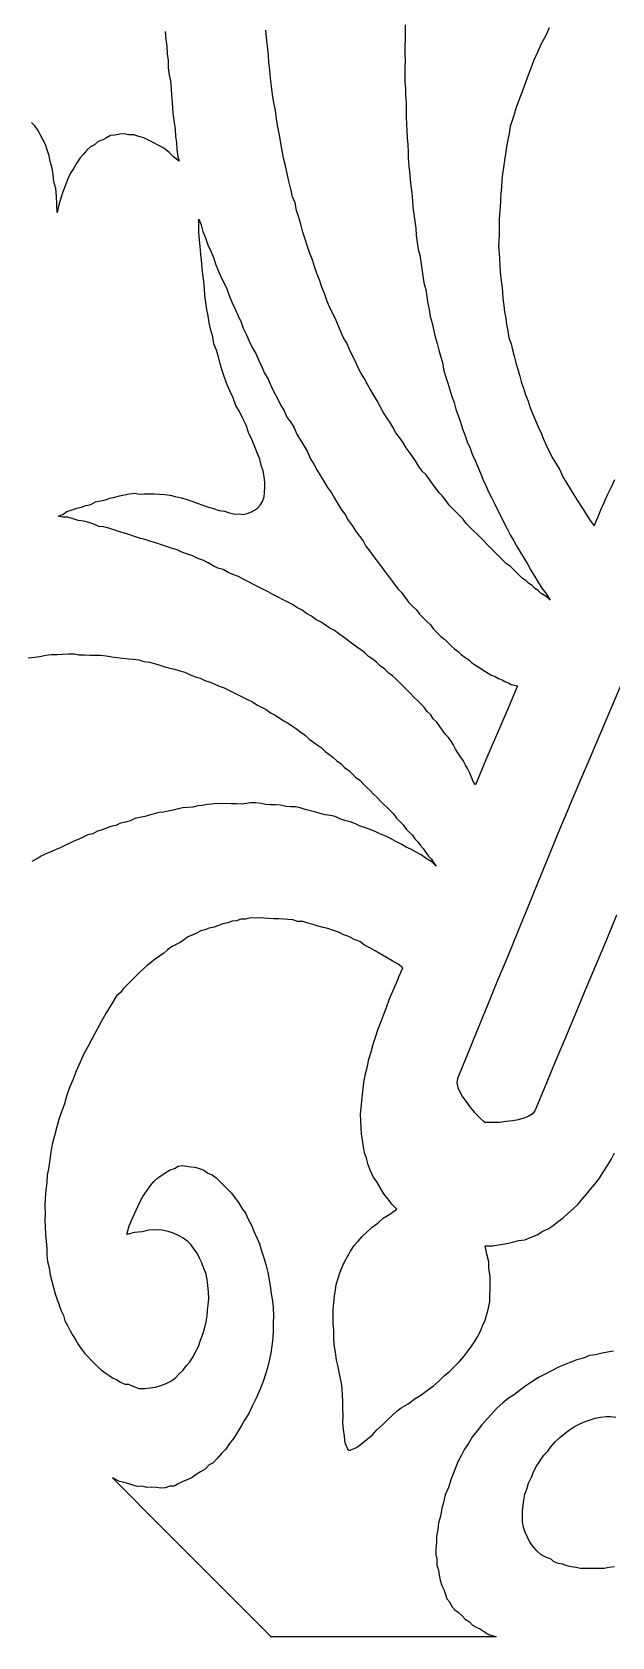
# Model space of a CAD drawing. Extents: x -550 to 550, y -550 to 550.
# Drawn here: x -207.9 to -185.9, y -480 to -419.1 of the extents above; entities that cross this region are included whole.
import ezdxf

# ---------------------------------------------------------------- set-up
doc = ezdxf.new("R2010")
doc.units = 0
doc.layers.add('LAYER_1', color=18, linetype='CONTINUOUS')

msp = doc.modelspace()

# ---------------------------------------------------------------- linework, layer by layer
at = {"layer": 'LAYER_1'}
for points in [[(-202.851, -419.028), (-202.83, -419.321), (-202.795, -419.583), (-202.774, -419.876), (-202.739, -420.139), (-202.736, -420.414), (-202.7, -420.677), (-202.649, -420.909), (-202.628, -421.202), (-202.61, -421.447), (-202.593, -421.692), (-202.571, -421.986), (-202.553, -422.23), (-202.517, -422.494), (-202.48, -422.757), (-202.462, -423.002), (-202.425, -423.266), (-202.407, -423.511), (-202.37, -423.775), (-202.323, -423.959), (-202.521, -423.806), (-202.704, -423.622), (-202.903, -423.469), (-203.116, -423.347), (-203.311, -423.243), (-203.487, -423.157), (-203.663, -423.072), (-203.855, -423.016), (-204.046, -422.961), (-204.234, -422.955), (-204.407, -422.918), (-204.576, -422.93), (-204.761, -422.973), (-204.93, -422.985), (-205.078, -423.064), (-205.226, -423.143), (-205.392, -423.204), (-205.536, -423.332), (-205.684, -423.411), (-205.829, -423.538), (-205.955, -423.685), (-206.081, -423.831), (-206.203, -424.026), (-206.325, -424.222), (-206.448, -424.417), (-206.552, -424.631), (-206.637, -424.863), (-206.738, -425.126), (-206.808, -425.327), (-206.89, -425.609), (-206.953, -425.909), (-206.96, -425.584), (-206.982, -425.289), (-207.005, -424.995), (-207.075, -424.743), (-207.111, -424.48), (-207.148, -424.216), (-207.218, -423.964), (-207.251, -423.75), (-207.336, -423.529), (-207.402, -423.327), (-207.501, -423.136), (-207.601, -422.946), (-207.682, -422.774), (-207.796, -422.615), (-207.926, -422.485)], [(-193.75, -418.78), (-193.747, -419.056), (-193.743, -419.332), (-193.757, -419.59), (-193.753, -419.867), (-193.749, -420.143), (-193.763, -420.401), (-193.759, -420.678), (-193.755, -420.954), (-193.736, -421.2), (-193.731, -421.476), (-193.713, -421.722), (-193.708, -421.999), (-193.704, -422.276), (-193.699, -422.553), (-193.68, -422.799), (-193.675, -423.076), (-193.638, -423.34), (-193.633, -423.617), (-193.632, -423.845), (-193.608, -424.141), (-193.575, -424.356), (-193.551, -424.652), (-193.532, -424.899), (-193.494, -425.163), (-193.47, -425.459), (-193.45, -425.706), (-193.412, -425.971), (-193.374, -426.236), (-193.336, -426.501), (-193.33, -426.779), (-193.291, -427.045), (-193.253, -427.31), (-193.186, -427.513), (-193.148, -427.778), (-193.109, -428.044), (-193.07, -428.31), (-193.031, -428.575), (-192.96, -428.828), (-192.921, -429.094), (-192.882, -429.36), (-192.829, -429.595), (-192.79, -429.861), (-192.718, -430.114), (-192.66, -430.399), (-192.607, -430.634), (-192.535, -430.887), (-192.463, -431.14), (-192.391, -431.394), (-192.319, -431.648), (-192.284, -431.865), (-192.211, -432.118), (-192.121, -432.39), (-192.049, -432.644), (-191.976, -432.898), (-191.89, -433.121), (-191.817, -433.375), (-191.726, -433.647), (-191.64, -433.87), (-191.567, -434.125), (-191.48, -434.347), (-191.389, -434.62), (-191.283, -434.862), (-191.197, -435.085), (-191.091, -435.326), (-190.986, -435.568), (-190.88, -435.809), (-190.793, -436.033), (-190.688, -436.274), (-190.582, -436.516), (-190.462, -436.726), (-190.338, -436.987), (-190.232, -437.229), (-190.113, -437.439), (-189.988, -437.7), (-189.887, -437.892), (-189.763, -438.152), (-189.624, -438.381), (-189.504, -438.592), (-189.366, -438.821), (-189.228, -439.05), (-189.089, -439.28), (-188.969, -439.49), (-188.831, -439.72), (-188.692, -439.949), (-188.553, -440.178), (-188.383, -440.395), (-188.244, -440.624), (-188.355, -440.513), (-188.46, -440.453), (-188.585, -440.374), (-188.695, -440.264), (-188.819, -440.185), (-188.93, -440.074), (-189.054, -439.995), (-189.165, -439.885), (-189.289, -439.806), (-189.4, -439.695), (-189.511, -439.584), (-189.64, -439.455), (-189.75, -439.345), (-189.893, -439.247), (-190.022, -439.118), (-190.133, -439.007), (-190.262, -438.878), (-190.391, -438.749), (-190.502, -438.639), (-190.631, -438.509), (-190.76, -438.38), (-190.889, -438.251), (-191.018, -438.122), (-191.147, -437.993), (-191.276, -437.864), (-191.424, -437.716), (-191.539, -437.556), (-191.65, -437.445), (-191.797, -437.298), (-191.926, -437.168), (-192.074, -437.021), (-192.189, -436.86), (-192.323, -436.681), (-192.452, -436.552), (-192.586, -436.373), (-192.701, -436.213), (-192.816, -436.052), (-192.949, -435.873), (-193.097, -435.726), (-193.23, -435.547), (-193.35, -435.336), (-193.465, -435.176), (-193.598, -434.997), (-193.713, -434.837), (-193.833, -434.627), (-193.966, -434.448), (-194.1, -434.269), (-194.219, -434.059), (-194.338, -433.849), (-194.471, -433.67), (-194.591, -433.46), (-194.691, -433.269), (-194.811, -433.059), (-194.93, -432.849), (-195.067, -432.621), (-195.186, -432.411), (-195.305, -432.202), (-195.424, -431.992), (-195.543, -431.782), (-195.629, -431.56), (-195.748, -431.35), (-195.852, -431.11), (-195.957, -430.869), (-196.094, -430.641), (-196.198, -430.401), (-196.302, -430.16), (-196.407, -429.92), (-196.507, -429.729), (-196.611, -429.489), (-196.715, -429.249), (-196.804, -428.978), (-196.908, -428.737), (-196.998, -428.466), (-197.102, -428.226), (-197.191, -427.955), (-197.262, -427.703), (-197.366, -427.463), (-197.455, -427.193), (-197.544, -426.922), (-197.633, -426.651), (-197.707, -426.35), (-197.778, -426.098), (-197.867, -425.828), (-197.923, -425.545), (-198.026, -425.306), (-198.081, -425.023), (-198.155, -424.722), (-198.229, -424.421), (-198.285, -424.139), (-198.358, -423.839), (-198.413, -423.556), (-198.469, -423.274), (-198.509, -422.961), (-198.583, -422.661), (-198.623, -422.349), (-198.663, -422.036), (-198.736, -421.736), (-198.776, -421.424), (-198.816, -421.112), (-198.856, -420.799), (-198.878, -420.506), (-198.917, -420.194), (-198.935, -419.949), (-198.953, -419.704), (-198.985, -419.491), (-199.003, -419.246), (-199.038, -418.983)], [(-188.283, -418.892), (-188.424, -419.206), (-188.568, -419.469), (-188.723, -419.814), (-188.864, -420.127), (-188.972, -420.427), (-189.109, -420.789), (-189.246, -421.151), (-189.383, -421.513), (-189.52, -421.876), (-189.639, -422.256), (-189.758, -422.637), (-189.802, -422.91), (-189.851, -423.134), (-189.895, -423.407), (-189.939, -423.68), (-189.97, -423.922), (-190.014, -424.195), (-190.044, -424.438), (-190.074, -424.68), (-190.086, -424.94), (-190.117, -425.182), (-190.128, -425.443), (-190.14, -425.703), (-190.17, -425.945), (-190.182, -426.206), (-190.18, -426.435), (-190.173, -426.714), (-190.185, -426.975), (-190.2, -427.186), (-190.18, -427.433), (-190.159, -427.681), (-190.156, -427.911), (-190.136, -428.158), (-190.115, -428.406), (-190.076, -428.672), (-190.055, -428.92), (-190.034, -429.168), (-189.994, -429.434), (-189.973, -429.682), (-189.92, -429.917), (-189.898, -430.165), (-189.845, -430.401), (-189.805, -430.667), (-189.719, -430.889), (-189.666, -431.124), (-189.612, -431.359), (-189.54, -431.613), (-189.468, -431.867), (-189.396, -432.12), (-189.323, -432.374), (-189.256, -432.578), (-189.183, -432.832), (-189.079, -433.073), (-189.006, -433.327), (-188.901, -433.568), (-188.797, -433.809), (-188.692, -434.049), (-188.587, -434.29), (-188.5, -434.513), (-188.377, -434.773), (-188.272, -435.014), (-188.135, -435.242), (-188.016, -435.451), (-187.879, -435.679), (-187.756, -435.939), (-187.618, -436.167), (-187.481, -436.395), (-187.344, -436.623), (-187.188, -436.869), (-187.032, -437.116), (-186.877, -437.362), (-186.721, -437.609), (-186.57, -437.806), (-186.434, -437.487), (-186.312, -437.201), (-186.19, -436.915), (-186.068, -436.628), (-185.914, -436.328), (-185.792, -436.042)], [(-208.055, -442.823), (-207.816, -442.79), (-207.61, -442.769), (-207.389, -442.717), (-207.184, -442.696), (-206.959, -442.694), (-206.753, -442.673), (-206.529, -442.67), (-206.305, -442.668), (-206.128, -442.708), (-205.904, -442.705), (-205.713, -442.714), (-205.489, -442.712), (-205.299, -442.721), (-205.089, -442.748), (-204.88, -442.776), (-204.671, -442.804), (-204.461, -442.832), (-204.252, -442.859), (-204.062, -442.868), (-203.853, -442.895), (-203.659, -442.954), (-203.45, -442.981), (-203.256, -443.039), (-203.061, -443.097), (-202.867, -443.155), (-202.673, -443.214), (-202.498, -443.253), (-202.303, -443.311), (-202.109, -443.368), (-201.93, -443.457), (-201.717, -443.534), (-201.523, -443.592), (-201.343, -443.681), (-201.15, -443.738), (-200.989, -443.808), (-200.809, -443.897), (-200.616, -443.954), (-200.436, -444.043), (-200.257, -444.132), (-200.059, -444.239), (-199.88, -444.327), (-199.7, -444.416), (-199.54, -444.485), (-199.375, -444.605), (-199.196, -444.694), (-199.017, -444.782), (-198.852, -444.901), (-198.673, -444.99), (-198.508, -445.109), (-198.343, -445.229), (-198.183, -445.298), (-198.018, -445.418), (-197.872, -445.518), (-197.707, -445.638), (-197.542, -445.757), (-197.392, -445.908), (-197.227, -446.027), (-197.081, -446.128), (-196.935, -446.228), (-196.784, -446.379), (-196.638, -446.48), (-196.474, -446.599), (-196.342, -446.731), (-196.177, -446.85), (-196.045, -446.982), (-195.88, -447.101), (-195.767, -447.215), (-195.635, -447.346), (-195.471, -447.466), (-195.339, -447.598), (-195.207, -447.73), (-195.075, -447.861), (-194.943, -447.993), (-194.811, -448.125), (-194.679, -448.257), (-194.566, -448.37), (-194.434, -448.502), (-194.302, -448.634), (-194.189, -448.747), (-194.071, -448.911), (-193.939, -449.043), (-193.826, -449.156), (-193.708, -449.32), (-193.594, -449.433), (-193.481, -449.546), (-193.382, -449.691), (-193.269, -449.804), (-193.169, -449.949), (-193.056, -450.062), (-192.957, -450.207), (-192.857, -450.352), (-192.744, -450.465), (-192.663, -450.591), (-192.564, -450.736), (-192.734, -450.566), (-192.949, -450.441), (-193.133, -450.303), (-193.33, -450.197), (-193.527, -450.09), (-193.705, -450.003), (-193.902, -449.896), (-194.1, -449.79), (-194.297, -449.684), (-194.475, -449.596), (-194.686, -449.521), (-194.884, -449.414), (-195.043, -449.345), (-195.255, -449.27), (-195.447, -449.214), (-195.626, -449.126), (-195.837, -449.051), (-196.03, -448.994), (-196.223, -448.938), (-196.401, -448.85), (-196.575, -448.812), (-196.782, -448.787), (-196.975, -448.73), (-197.168, -448.673), (-197.342, -448.635), (-197.535, -448.578), (-197.728, -448.521), (-197.903, -448.483), (-198.091, -448.476), (-198.279, -448.469), (-198.473, -448.412), (-198.661, -448.405), (-198.85, -448.398), (-199.038, -448.391), (-199.213, -448.352), (-199.421, -448.326), (-199.61, -448.319), (-199.761, -448.349), (-199.964, -448.373), (-200.153, -448.366), (-200.342, -448.358), (-200.531, -448.351), (-200.701, -448.362), (-200.891, -448.354), (-201.094, -448.377), (-201.265, -448.388), (-201.449, -448.431), (-201.62, -448.442), (-201.805, -448.484), (-202.009, -448.507), (-202.179, -448.517), (-202.364, -448.559), (-202.549, -448.601), (-202.735, -448.643), (-202.92, -448.685), (-203.091, -448.695), (-203.276, -448.737), (-203.443, -448.797), (-203.628, -448.838), (-203.814, -448.88), (-204, -448.921), (-204.18, -449.012), (-204.366, -449.053), (-204.552, -449.094), (-204.733, -449.186), (-204.919, -449.226), (-205.086, -449.286), (-205.287, -449.358), (-205.421, -449.406), (-205.602, -449.497), (-205.789, -449.537), (-205.97, -449.628), (-206.152, -449.719), (-206.319, -449.778), (-206.501, -449.869), (-206.683, -449.959), (-206.865, -450.049), (-207.033, -450.108), (-207.215, -450.198), (-207.383, -450.257), (-207.565, -450.347), (-207.728, -450.457), (-207.911, -450.547)], [(-185.559, -443.854), (-185.952, -444.777), (-186.345, -445.7), (-186.738, -446.623), (-187.131, -447.546), (-187.524, -448.469), (-187.564, -448.565), (-187.946, -449.495), (-188.328, -450.425), (-188.709, -451.356), (-189.091, -452.286), (-189.473, -453.216), (-189.854, -454.147), (-190.236, -455.077), (-190.618, -456.007), (-190.999, -456.938), (-191.381, -457.868), (-191.762, -458.799), (-191.778, -458.965), (-191.741, -459.137), (-191.673, -459.296), (-191.566, -459.494), (-191.446, -459.66), (-191.287, -459.864), (-191.129, -460.067), (-190.9, -460.297), (-190.738, -460.458), (-190.73, -460.466)], [(-195.887, -472.915), (-195.896, -472.908), (-195.923, -472.871), (-196.021, -472.638), (-196.052, -472.379), (-196.083, -472.121), (-196.115, -471.863), (-196.094, -471.612), (-196.111, -471.321), (-196.11, -471.051), (-196.121, -470.813), (-196.133, -470.574), (-196.157, -470.368), (-196.227, -470.071), (-196.284, -469.742), (-196.347, -469.497), (-196.384, -469.188), (-196.434, -468.911), (-196.451, -468.622), (-196.449, -468.352), (-196.479, -468.095), (-196.477, -467.825), (-196.474, -467.555), (-196.452, -467.305), (-196.43, -467.055), (-196.388, -466.824), (-196.359, -466.626), (-196.298, -466.415), (-196.224, -466.172), (-196.143, -465.98), (-196.049, -465.757), (-195.935, -465.552), (-195.822, -465.348), (-195.676, -465.132), (-195.523, -464.966), (-195.371, -464.8), (-195.186, -464.622), (-195.002, -464.444), (-194.765, -464.272), (-194.58, -464.094), (-194.325, -463.941), (-194.056, -463.756), (-194.249, -463.563), (-194.389, -463.377), (-194.55, -463.171), (-194.696, -462.934), (-194.824, -462.716), (-194.964, -462.53), (-195.059, -462.299), (-195.153, -462.069), (-195.215, -461.825), (-195.29, -461.614), (-195.332, -461.39), (-195.361, -461.135), (-195.403, -460.911), (-195.413, -460.675), (-195.428, -460.387), (-195.437, -460.151), (-195.413, -459.902), (-195.39, -459.654), (-195.366, -459.405), (-195.343, -459.156), (-195.305, -458.876), (-195.249, -458.615), (-195.179, -458.322), (-195.122, -458.061), (-195.033, -457.787), (-194.963, -457.494), (-194.873, -457.22), (-194.784, -456.947), (-194.675, -456.692), (-194.572, -456.387), (-194.45, -456.1), (-194.334, -455.763), (-194.212, -455.477), (-194.076, -455.159), (-193.967, -454.904), (-193.832, -454.586), (-194.016, -454.447), (-194.234, -454.32), (-194.451, -454.194), (-194.668, -454.067), (-194.886, -453.94), (-195.084, -453.833), (-195.283, -453.725), (-195.468, -453.585), (-195.68, -453.509), (-195.879, -453.401), (-196.072, -453.344), (-196.271, -453.236), (-196.464, -453.179), (-196.677, -453.102), (-196.851, -453.064), (-197.045, -453.006), (-197.239, -452.949), (-197.433, -452.891), (-197.627, -452.833), (-197.815, -452.826), (-198.009, -452.768), (-198.198, -452.761), (-198.354, -452.741), (-198.543, -452.734), (-198.732, -452.726), (-198.921, -452.719), (-199.11, -452.711), (-199.267, -452.691), (-199.437, -452.702), (-199.626, -452.694), (-199.81, -452.737), (-199.981, -452.748), (-200.146, -452.81), (-200.317, -452.821), (-200.482, -452.883), (-200.666, -452.925), (-200.832, -452.986), (-200.998, -453.048), (-201.182, -453.09), (-201.348, -453.151), (-201.5, -453.181), (-201.646, -453.261), (-201.826, -453.353), (-201.992, -453.414), (-202.12, -453.514), (-202.281, -453.625), (-202.461, -453.717), (-202.608, -453.797), (-202.769, -453.908), (-202.911, -454.039), (-203.072, -454.15), (-203.233, -454.261), (-203.361, -454.36), (-203.537, -454.502), (-203.679, -454.632), (-203.821, -454.762), (-203.977, -454.924), (-204.119, -455.054), (-204.276, -455.215), (-204.432, -455.376), (-204.555, -455.526), (-204.698, -455.656), (-204.905, -455.993), (-205.099, -456.298), (-205.273, -456.623), (-205.447, -456.948), (-205.622, -457.273), (-205.782, -457.567), (-205.942, -457.86), (-206.083, -458.173), (-206.238, -458.518), (-206.345, -458.819), (-206.486, -459.132), (-206.593, -459.433), (-206.681, -459.754), (-206.788, -460.055), (-206.895, -460.357), (-206.982, -460.678), (-207.056, -460.967), (-207.143, -461.288), (-207.197, -461.598), (-207.236, -461.876), (-207.276, -462.154), (-207.329, -462.463), (-207.349, -462.761), (-207.388, -463.04), (-207.408, -463.338), (-207.428, -463.636), (-207.413, -463.922), (-207.419, -464.189), (-207.41, -464.425), (-207.396, -464.712), (-207.367, -464.967), (-207.352, -465.254), (-207.343, -465.49), (-207.315, -465.746), (-207.252, -465.99), (-207.223, -466.245), (-207.161, -466.49), (-207.098, -466.734), (-207.035, -466.978), (-206.958, -467.191), (-206.882, -467.404), (-206.805, -467.617), (-206.714, -467.798), (-206.657, -467.992), (-206.566, -468.173), (-206.455, -468.375), (-206.364, -468.557), (-206.24, -468.727), (-206.149, -468.908), (-206.024, -469.078), (-205.919, -469.229), (-205.781, -469.367), (-205.662, -469.486), (-205.543, -469.605), (-205.405, -469.743), (-205.286, -469.862), (-205.133, -469.969), (-204.981, -470.076), (-204.849, -470.163), (-204.683, -470.238), (-204.55, -470.325), (-204.384, -470.401), (-204.244, -470.405), (-204.078, -470.48), (-203.859, -470.563), (-203.632, -470.563), (-203.425, -470.543), (-203.219, -470.522), (-203.018, -470.451), (-202.818, -470.379), (-202.637, -470.287), (-202.476, -470.176), (-202.321, -470.013), (-202.18, -469.882), (-202.045, -469.699), (-201.924, -469.548), (-201.789, -469.365), (-201.707, -469.175), (-201.592, -468.972), (-201.516, -468.73), (-201.421, -468.508), (-201.359, -468.298), (-201.302, -468.037), (-201.26, -467.807), (-201.25, -467.59), (-201.221, -467.392), (-201.198, -467.143), (-201.208, -466.906), (-201.238, -466.649), (-201.261, -466.444), (-201.304, -466.219), (-201.381, -466.007), (-201.457, -465.795), (-201.547, -465.614), (-201.637, -465.433), (-201.76, -465.265), (-201.883, -465.096), (-202, -464.979), (-202.171, -464.854), (-202.354, -464.761), (-202.538, -464.668), (-202.736, -464.606), (-202.968, -464.556), (-203.213, -464.538), (-203.472, -464.551), (-203.725, -464.615), (-204.018, -464.64), (-204.305, -464.716), (-204.22, -464.393), (-204.081, -464.078), (-203.957, -463.794), (-203.832, -463.51), (-203.701, -463.278), (-203.551, -463.065), (-203.401, -462.851), (-203.279, -462.701), (-203.138, -462.571), (-202.977, -462.459), (-202.815, -462.348), (-202.668, -462.268), (-202.502, -462.208), (-202.355, -462.128), (-202.202, -462.099), (-202.044, -462.122), (-201.886, -462.144), (-201.727, -462.166), (-201.55, -462.207), (-201.386, -462.28), (-201.236, -462.385), (-201.072, -462.458), (-200.923, -462.562), (-200.786, -462.698), (-200.65, -462.834), (-200.495, -462.99), (-200.339, -463.146), (-200.197, -463.333), (-200.075, -463.501), (-199.946, -463.72), (-199.804, -463.907), (-199.709, -464.139), (-199.581, -464.358), (-199.485, -464.589), (-199.371, -464.84), (-199.275, -465.072), (-199.193, -465.335), (-199.111, -465.599), (-199.029, -465.862), (-198.96, -466.158), (-198.917, -466.383), (-198.868, -466.659), (-198.832, -466.967), (-198.783, -467.243), (-198.753, -467.5), (-198.737, -467.789), (-198.753, -468.09), (-198.756, -468.359), (-198.772, -468.66), (-198.808, -468.942), (-198.844, -469.224), (-198.913, -469.518), (-198.968, -469.781), (-199.043, -470.023), (-199.132, -470.298), (-199.267, -470.617), (-199.402, -470.936), (-199.556, -471.235), (-199.678, -471.522), (-199.839, -471.769), (-199.953, -471.973), (-200.114, -472.22), (-200.242, -472.456), (-200.409, -472.651), (-200.556, -472.867), (-200.71, -473.031), (-200.878, -473.226), (-201.032, -473.39), (-201.178, -473.47), (-201.333, -473.634), (-201.513, -473.726), (-201.673, -473.838), (-201.834, -473.949), (-202.014, -474.041), (-202.181, -474.101), (-202.362, -474.193), (-202.509, -474.273), (-202.682, -474.281), (-202.85, -474.341), (-203.023, -474.349), (-203.183, -474.325), (-203.377, -474.313), (-203.55, -474.321), (-203.73, -474.277), (-203.904, -474.284), (-204.084, -474.24), (-204.231, -474.185), (-204.411, -474.14), (-204.591, -474.096), (-204.778, -474.001), (-204.859, -473.964), (-204.189, -474.633), (-203.519, -475.303), (-202.849, -475.973), (-202.179, -476.643), (-201.51, -477.313), (-200.84, -477.983), (-200.17, -478.653), (-199.5, -479.322), (-198.83, -479.992), (-198.822, -480.001)], [(-185.719, -452.594), (-186.107, -453.522), (-186.495, -454.45), (-186.883, -455.377), (-187.271, -456.305), (-187.659, -457.233), (-188.047, -458.16), (-188.435, -459.088), (-188.823, -460.016), (-188.93, -460.144), (-189.077, -460.241), (-189.239, -460.305), (-189.454, -460.369), (-189.656, -460.401), (-189.912, -460.433), (-190.168, -460.465), (-190.492, -460.465), (-190.72, -460.465), (-190.732, -460.465)], [(-195.888, -472.914), (-195.877, -472.916), (-195.832, -472.909), (-195.598, -472.813), (-195.393, -472.652), (-195.188, -472.492), (-194.983, -472.331), (-194.821, -472.139), (-194.603, -471.946), (-194.413, -471.754), (-194.236, -471.593), (-194.06, -471.433), (-193.896, -471.305), (-193.637, -471.144), (-193.364, -470.952), (-193.146, -470.823), (-192.901, -470.631), (-192.67, -470.47), (-192.453, -470.278), (-192.264, -470.085), (-192.061, -469.925), (-191.872, -469.732), (-191.683, -469.54), (-191.522, -469.347), (-191.361, -469.154), (-191.228, -468.962), (-191.107, -468.801), (-191.001, -468.609), (-190.882, -468.384), (-190.804, -468.192), (-190.712, -467.967), (-190.648, -467.742), (-190.584, -467.518), (-190.534, -467.261), (-190.525, -467.037), (-190.515, -466.812), (-190.52, -466.555), (-190.524, -466.298), (-190.57, -466.01), (-190.575, -465.753), (-190.647, -465.464), (-190.707, -465.143), (-190.434, -465.143), (-190.203, -465.111), (-189.944, -465.079), (-189.673, -465.015), (-189.428, -464.951), (-189.197, -464.919), (-188.967, -464.822), (-188.738, -464.726), (-188.522, -464.598), (-188.319, -464.501), (-188.131, -464.373), (-187.93, -464.213), (-187.742, -464.084), (-187.568, -463.924), (-187.355, -463.731), (-187.181, -463.571), (-187.022, -463.378), (-186.863, -463.186), (-186.704, -462.993), (-186.545, -462.801), (-186.373, -462.576), (-186.228, -462.351), (-186.07, -462.095), (-185.926, -461.87), (-185.795, -461.613)], [(-185.832, -469.154), (-186.065, -469.187), (-186.27, -469.219), (-186.516, -469.283), (-186.749, -469.315), (-186.98, -469.411), (-187.226, -469.475), (-187.457, -469.572), (-187.715, -469.668), (-187.947, -469.764), (-188.191, -469.893), (-188.435, -470.021), (-188.68, -470.149), (-188.937, -470.31), (-189.127, -470.438), (-189.357, -470.599), (-189.6, -470.791), (-189.83, -470.952), (-190.033, -471.112), (-190.249, -471.305), (-190.45, -471.529), (-190.638, -471.722), (-190.84, -471.946), (-191.014, -472.171), (-191.188, -472.396), (-191.347, -472.652), (-191.493, -472.877), (-191.612, -473.102), (-191.744, -473.358), (-191.874, -473.679), (-192.004, -474), (-192.106, -474.321), (-192.223, -474.61), (-192.284, -474.899), (-192.347, -475.123), (-192.408, -475.412), (-192.484, -475.669), (-192.505, -475.925), (-192.553, -476.182), (-192.56, -476.407), (-192.58, -476.664), (-192.586, -476.888), (-192.539, -477.049), (-192.546, -477.273), (-192.484, -477.466), (-192.449, -477.658), (-192.415, -477.851), (-192.352, -478.043), (-192.277, -478.204), (-192.214, -478.396), (-192.166, -478.557), (-192.049, -478.685), (-191.973, -478.846), (-191.856, -478.974), (-191.726, -479.07), (-191.581, -479.199), (-191.464, -479.327), (-191.305, -479.423), (-191.188, -479.552), (-191.029, -479.648), (-190.886, -479.712), (-190.728, -479.808), (-190.569, -479.905), (-190.369, -479.969), (-190.286, -480), (-191.233, -480), (-192.181, -480), (-193.128, -480), (-194.075, -480), (-195.022, -480), (-195.97, -480), (-196.917, -480), (-197.864, -480), (-198.811, -480), (-198.824, -480)], [(-185.799, -477.337), (-186.008, -477.37), (-186.188, -477.402), (-186.384, -477.402), (-186.552, -477.402), (-186.72, -477.402), (-186.916, -477.402), (-187.084, -477.402), (-187.267, -477.37), (-187.45, -477.337), (-187.606, -477.305), (-187.776, -477.241), (-187.931, -477.209), (-188.102, -477.145), (-188.204, -477.049), (-188.374, -476.984), (-188.588, -476.888), (-188.748, -476.728), (-188.88, -476.567), (-189.012, -476.407), (-189.103, -476.214), (-189.194, -476.022), (-189.257, -475.829), (-189.292, -475.637), (-189.286, -475.412), (-189.293, -475.219), (-189.26, -474.995), (-189.239, -474.802), (-189.205, -474.578), (-189.128, -474.385), (-189.066, -474.161), (-188.949, -473.936), (-188.859, -473.711), (-188.755, -473.519), (-188.61, -473.294), (-188.478, -473.102), (-188.33, -472.941), (-188.211, -472.781), (-188.051, -472.588), (-187.877, -472.428), (-187.674, -472.267), (-187.513, -472.139), (-187.323, -472.01), (-187.119, -471.914), (-186.915, -471.818), (-186.724, -471.754), (-186.532, -471.69), (-186.326, -471.658), (-186.12, -471.625), (-185.954, -471.625), (-185.745, -471.658)]]:
    msp.add_lwpolyline(points, dxfattribs=at)
msp.add_lwpolyline([(-190.278, -445.76), (-190.679, -446.698), (-191.079, -447.637), (-191.159, -447.511), (-191.226, -447.354), (-191.292, -447.197), (-191.377, -447.021), (-191.457, -446.896), (-191.542, -446.72), (-191.641, -446.576), (-191.74, -446.432), (-191.838, -446.288), (-191.923, -446.112), (-192.003, -445.987), (-192.102, -445.843), (-192.214, -445.731), (-192.331, -445.568), (-192.43, -445.424), (-192.547, -445.262), (-192.678, -445.131), (-192.776, -444.987), (-192.907, -444.856), (-193.005, -444.712), (-193.136, -444.581), (-193.267, -444.45), (-193.398, -444.32), (-193.548, -444.17), (-193.678, -444.039), (-193.809, -443.908), (-193.959, -443.759), (-194.09, -443.628), (-194.221, -443.497), (-194.365, -443.398), (-194.515, -443.248), (-194.678, -443.13), (-194.828, -442.98), (-194.991, -442.862), (-195.136, -442.763), (-195.286, -442.613), (-195.431, -442.514), (-195.594, -442.396), (-195.776, -442.259), (-195.94, -442.141), (-196.103, -442.023), (-196.267, -441.904), (-196.431, -441.786), (-196.627, -441.68), (-196.772, -441.581), (-196.936, -441.463), (-197.132, -441.357), (-197.296, -441.238), (-197.492, -441.133), (-197.656, -441.014), (-197.853, -440.908), (-198.017, -440.79), (-198.195, -440.703), (-198.373, -440.615), (-198.57, -440.509), (-198.748, -440.422), (-198.945, -440.316), (-199.141, -440.21), (-199.32, -440.122), (-199.498, -440.035), (-199.695, -439.928), (-199.873, -439.841), (-200.071, -439.734), (-200.282, -439.659), (-200.461, -439.572), (-200.658, -439.465), (-200.851, -439.408), (-201.029, -439.32), (-201.227, -439.214), (-201.424, -439.107), (-201.617, -439.05), (-201.815, -438.943), (-202.008, -438.886), (-202.22, -438.81), (-202.399, -438.722), (-202.593, -438.665), (-202.805, -438.589), (-202.998, -438.531), (-203.211, -438.455), (-203.404, -438.398), (-203.617, -438.321), (-203.792, -438.282), (-203.986, -438.225), (-204.198, -438.148), (-204.392, -438.09), (-204.586, -438.033), (-204.799, -437.956), (-204.993, -437.898), (-205.188, -437.84), (-205.378, -437.831), (-205.557, -437.742), (-205.752, -437.684), (-205.946, -437.626), (-206.155, -437.598), (-206.35, -437.54), (-206.545, -437.481), (-206.735, -437.472), (-206.911, -437.432), (-206.744, -437.373), (-206.581, -437.263), (-206.38, -437.192), (-206.213, -437.132), (-206.027, -437.091), (-205.86, -437.031), (-205.675, -436.99), (-205.493, -436.899), (-205.308, -436.857), (-205.122, -436.816), (-204.956, -436.755), (-204.77, -436.714), (-204.585, -436.672), (-204.4, -436.63), (-204.215, -436.588), (-204.011, -436.565), (-203.836, -436.604), (-203.666, -436.593), (-203.444, -436.588), (-203.255, -436.596), (-203.066, -436.603), (-202.877, -436.61), (-202.669, -436.636), (-202.476, -436.693), (-202.25, -436.738), (-202.057, -436.795), (-201.846, -436.87), (-201.634, -436.945), (-201.423, -437.021), (-201.212, -437.096), (-201.019, -437.152), (-200.808, -437.228), (-200.601, -437.253), (-200.409, -437.309), (-200.216, -437.365), (-200.047, -437.353), (-199.892, -437.371), (-199.742, -437.34), (-199.578, -437.278), (-199.465, -437.209), (-199.352, -437.14), (-199.243, -437.022), (-199.154, -436.885), (-199.101, -436.71), (-199.082, -436.548), (-199.067, -436.336), (-199.066, -436.156), (-199.102, -435.938), (-199.138, -435.721), (-199.207, -435.515), (-199.261, -435.279), (-199.367, -435.037), (-199.459, -434.764), (-199.565, -434.522), (-199.69, -434.261), (-199.781, -433.988), (-199.905, -433.728), (-200.029, -433.468), (-200.168, -433.238), (-200.278, -432.947), (-200.383, -432.706), (-200.507, -432.445), (-200.598, -432.173), (-200.689, -431.901), (-200.761, -431.647), (-200.833, -431.393), (-200.905, -431.14), (-201.01, -430.899), (-201.049, -430.633), (-201.121, -430.38), (-201.178, -430.095), (-201.217, -429.83), (-201.27, -429.595), (-201.308, -429.33), (-201.347, -429.064), (-201.366, -428.818), (-201.39, -428.522), (-201.428, -428.256), (-201.448, -428.01), (-201.472, -427.714), (-201.506, -427.498), (-201.529, -427.203), (-201.549, -426.956), (-201.572, -426.661), (-201.573, -426.433), (-201.577, -426.156), (-201.492, -426.378), (-201.421, -426.63), (-201.318, -426.87), (-201.229, -427.14), (-201.125, -427.38), (-201.021, -427.62), (-200.931, -427.891), (-200.827, -428.131), (-200.742, -428.353), (-200.623, -428.562), (-200.519, -428.803), (-200.411, -429.092), (-200.306, -429.333), (-200.202, -429.574), (-200.079, -429.833), (-199.975, -430.073), (-199.889, -430.296), (-199.765, -430.555), (-199.661, -430.796), (-199.537, -431.055), (-199.418, -431.265), (-199.295, -431.525), (-199.19, -431.766), (-199.085, -432.007), (-198.947, -432.235), (-198.842, -432.477), (-198.718, -432.737), (-198.599, -432.947), (-198.475, -433.207), (-198.337, -433.436), (-198.231, -433.677), (-198.097, -433.857), (-197.959, -434.086), (-197.853, -434.328), (-197.715, -434.557), (-197.576, -434.786), (-197.456, -434.997), (-197.332, -435.257), (-197.212, -435.468), (-197.092, -435.679), (-196.953, -435.909), (-196.814, -436.138), (-196.694, -436.349), (-196.541, -436.547), (-196.421, -436.758), (-196.301, -436.97), (-196.18, -437.181), (-196.027, -437.379), (-195.907, -437.59), (-195.753, -437.789), (-195.633, -438), (-195.48, -438.199), (-195.345, -438.379), (-195.243, -438.572), (-195.09, -438.77), (-194.955, -438.95), (-194.82, -439.13), (-194.686, -439.311), (-194.551, -439.491), (-194.398, -439.689), (-194.263, -439.87), (-194.146, -440.031), (-194.012, -440.211), (-193.881, -440.342), (-193.747, -440.522), (-193.612, -440.702), (-193.463, -440.851), (-193.314, -441), (-193.198, -441.161), (-193.068, -441.292), (-192.937, -441.422), (-192.789, -441.571), (-192.672, -441.732), (-192.542, -441.862), (-192.393, -442.011), (-192.249, -442.11), (-192.119, -442.24), (-191.989, -442.37), (-191.877, -442.482), (-191.734, -442.58), (-191.622, -442.692), (-191.478, -442.79), (-191.334, -442.889), (-191.223, -443), (-191.079, -443.099), (-190.954, -443.179), (-190.828, -443.258), (-190.722, -443.32), (-190.597, -443.399), (-190.472, -443.479), (-190.333, -443.527), (-190.208, -443.607), (-190.069, -443.655), (-189.963, -443.716), (-189.824, -443.764), (-189.717, -443.825), (-189.597, -443.854), (-189.477, -443.883), (-189.878, -444.822)], close=True, dxfattribs=at)

doc.saveas('drawing.dxf')
